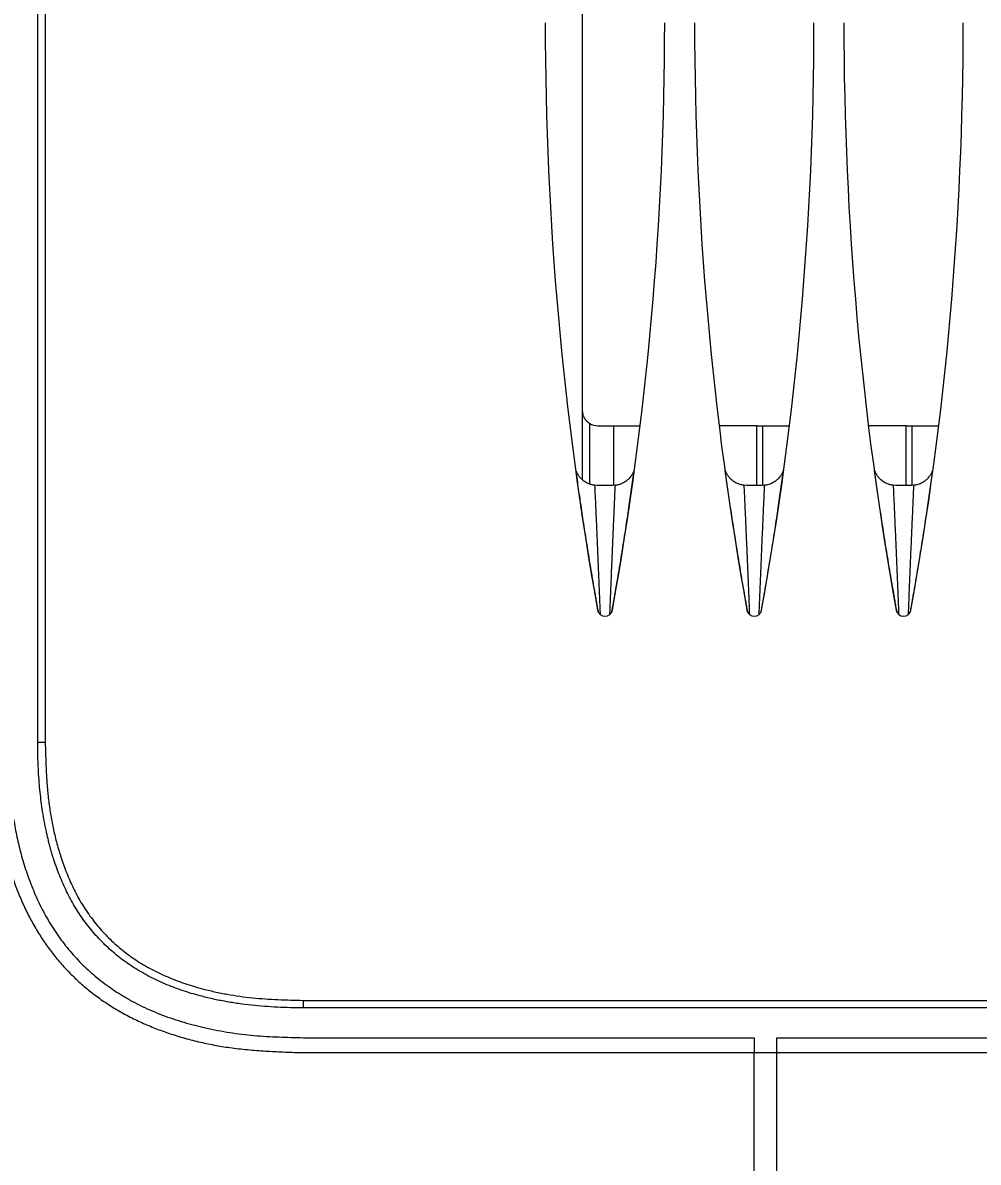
# Model space of a CAD drawing. Header units: metres. Extents: x -101133.8 to -101066.7, y -24899.3 to -24824.7.
# Drawn here: x -101102.5783 to -101102.5143, y -24845.7234 to -24845.647 of the extents above; entities that cross this region are included whole.
import ezdxf

# ---------------------------------------------------------------- set-up
doc = ezdxf.new("R2010")
doc.units = ezdxf.units.M
doc.header["$LTSCALE"] = 0.2
doc.header["$PDSIZE"] = -5
doc.layers.add('CMT-COTATION DIVERS', color=1, linetype='Continuous')
doc.layers.add('CMT-CVC-MATERIEL', color=30, linetype='Continuous')
doc.styles.get("Standard").update_dxf_attribs({"font": 'arial.ttf'})
doc.dimstyles.get("Standard").update_dxf_attribs({"dimtxt": 0.18, "dimasz": 0.18, "dimexe": 0.18, "dimexo": 0.0625, "dimgap": 0.09, "dimtad": 0, "dimtih": 1, "dimtoh": 1, "dimdec": 4, "dimzin": 0, "dimdsep": 46, "dimtxsty": 'Standard', "dimcen": 0.09, "dimadec": 0, "dimazin": 0, "dimtfac": 1, "dimtdec": 4, "dimtofl": 0, "dimtmove": 0, "dimatfit": 3, "dimfxl": 1, "dimtolj": 1, "dimtzin": 0, "dimarcsym": 0})

# ---------------------------------------------------------------- blocks, each defined once
blk = doc.blocks.new('Cassette 600x600')
at = {"linetype": 'Continuous', "lineweight": 13}
for p, q in [((-20465.93, 461.005), (-20465.93, 460.505)), ((-20465.93, 461.005), (-20095.53, 461.005)), ((-20095.53, 460.505), (-20465.93, 460.505)), ((-20486.73, 443.205), (-20486.73, 413.005)), ((-20485.73, 443.205), (-20485.73, 434.004)), ((-20483.73, 443.205), (-20483.23, 443.205)), ((-20483.73, 72.805), (-20483.73, 443.205)), ((-20483.23, 443.205), (-20483.23, 72.805)), ((-20485.73, 434.004), (-20485.73, 413.005)), ((-20448.383, 424.493), (-20448.23, 424.505)), ((-20448.23, 424.505), (-20393.169, 424.505)), ((-20455.73, 423.702), (-20455.73, 423.736)), ((-20448.73, 423.527), (-20448.72, 423.7)), ((-20448.641, 424.019), (-20444.588, 424.019)), ((-20444.73, 423.505), (-20444.73, 422.832)), ((-20455.73, 422.274), (-20455.73, 422.308)), ((-20448.72, 422.31), (-20448.73, 422.483)), ((-20448.726, 422.422), (-20444.73, 422.422)), ((-20444.73, 422.832), (-20444.73, 422.422)), ((-20444.73, 422.422), (-20444.73, 420.649)), ((-20449.23, 421.246), (-20449.23, 421.28)), ((-20444.73, 412.832), (-20444.73, 415.361)), ((-20485.73, 415.005), (-20485.73, 414.217)), ((-20449.23, 414.73), (-20449.23, 414.764)), ((-20455.73, 413.702), (-20455.73, 413.736)), ((-20448.73, 413.527), (-20448.72, 413.7)), ((-20581.563, 413.005), (-20486.73, 413.005)), ((-20485.73, 413.005), (-20486.73, 413.005)), ((-20486.73, 413.005), (-20486.73, 411.505)), ((-20455.73, 412.274), (-20455.73, 412.308)), ((-20448.73, 412.832), (-20444.73, 412.832)), ((-20448.72, 412.31), (-20448.73, 412.483)), ((-20448.726, 412.421), (-20444.73, 412.421)), ((-20444.73, 412.832), (-20444.73, 412.421)), ((-20444.73, 412.421), (-20444.73, 410.649)), ((-20581.563, 411.505), (-20486.73, 411.505)), ((-20486.73, 411.505), (-20486.73, 104.505)), ((-20486.73, 411.505), (-20485.73, 411.505)), ((-20485.73, 411.505), (-20485.73, 104.505)), ((-20449.23, 411.246), (-20449.23, 411.28)), ((-20449.23, 404.73), (-20449.23, 404.764)), ((-20444.73, 402.832), (-20444.73, 405.361)), ((-20455.73, 403.702), (-20455.73, 403.736)), ((-20448.73, 403.527), (-20448.72, 403.7)), ((-20448.73, 402.832), (-20444.73, 402.832)), ((-20448.72, 402.31), (-20448.73, 402.483)), ((-20448.726, 402.421), (-20444.73, 402.421)), ((-20444.73, 402.832), (-20444.73, 402.421)), ((-20444.73, 402.421), (-20444.73, 400.649)), ((-20455.73, 402.274), (-20455.73, 402.308)), ((-20449.23, 401.246), (-20449.23, 401.28))]:
    blk.add_line(p, q, dxfattribs=at)
for centre, radius, start, end in [((-20417.73, 204.505), 222.5, 90, 100.18749), ((-20443.73, 423.505), 1, 149.07343, 180), ((-20456.995, 423.005), 0.5, 100.18749, 259.81251), ((-20417.73, 641.505), 222.5, 259.81251, 270), ((-20417.73, 194.505), 222.5, 90, 100.18749), ((-20456.995, 413.005), 0.5, 100.18749, 259.81251), ((-20417.73, 631.505), 222.5, 259.81251, 270), ((-20417.73, 184.505), 222.5, 90, 100.18749), ((-20456.995, 403.005), 0.5, 100.18749, 259.81251), ((-20417.73, 621.505), 222.5, 259.81251, 270)]:
    blk.add_arc(centre, radius, start, end, dxfattribs=at)
for points, knots in [([(-20465.93, 464.005), (-20466.33, 463.992), (-20466.729, 463.979), (-20467.129, 463.963), (-20467.529, 463.947), (-20467.93, 463.928), (-20468.327, 463.905), (-20468.725, 463.882), (-20469.119, 463.855), (-20469.522, 463.818), (-20469.925, 463.781), (-20470.337, 463.736), (-20470.712, 463.686), (-20471.088, 463.636), (-20471.428, 463.582), (-20471.776, 463.518), (-20472.125, 463.455), (-20472.482, 463.382), (-20472.832, 463.301), (-20473.183, 463.221), (-20473.528, 463.133), (-20473.877, 463.034), (-20474.227, 462.935), (-20474.581, 462.826), (-20474.909, 462.716), (-20475.236, 462.607), (-20475.536, 462.497), (-20475.841, 462.378), (-20476.145, 462.259), (-20476.453, 462.13), (-20476.754, 461.994), (-20477.056, 461.858), (-20477.351, 461.715), (-20477.645, 461.562), (-20477.94, 461.408), (-20478.233, 461.244), (-20478.51, 461.078), (-20478.787, 460.913), (-20479.047, 460.745), (-20479.305, 460.568), (-20479.564, 460.392), (-20479.82, 460.205), (-20480.069, 460.012), (-20480.319, 459.818), (-20480.561, 459.617), (-20480.798, 459.409), (-20481.034, 459.201), (-20481.264, 458.985), (-20481.487, 458.762), (-20481.71, 458.539), (-20481.926, 458.309), (-20482.134, 458.073), (-20482.342, 457.837), (-20482.543, 457.594), (-20482.736, 457.345), (-20482.93, 457.095), (-20483.116, 456.839), (-20483.293, 456.581), (-20483.47, 456.322), (-20483.637, 456.062), (-20483.803, 455.785), (-20483.969, 455.508), (-20484.133, 455.215), (-20484.286, 454.921), (-20484.44, 454.626), (-20484.583, 454.331), (-20484.719, 454.03), (-20484.855, 453.728), (-20484.984, 453.42), (-20485.103, 453.116), (-20485.222, 452.812), (-20485.332, 452.511), (-20485.441, 452.184), (-20485.551, 451.856), (-20485.66, 451.502), (-20485.759, 451.153), (-20485.858, 450.803), (-20485.946, 450.458), (-20486.026, 450.108), (-20486.106, 449.757), (-20486.179, 449.4), (-20486.243, 449.052), (-20486.306, 448.703), (-20486.361, 448.363), (-20486.411, 447.988), (-20486.461, 447.612), (-20486.506, 447.2), (-20486.543, 446.797), (-20486.579, 446.394), (-20486.607, 446), (-20486.63, 445.603), (-20486.653, 445.205), (-20486.672, 444.805), (-20486.687, 444.405), (-20486.703, 444.005), (-20486.717, 443.605), (-20486.73, 443.205)], [0, 0, 0, 0, 1, 1, 1, 2, 2, 2, 3, 3, 3, 4, 4, 4, 5, 5, 5, 6, 6, 6, 7, 7, 7, 8, 8, 8, 9, 9, 9, 10, 10, 10, 11, 11, 11, 12, 12, 12, 13, 13, 13, 14, 14, 14, 15, 15, 15, 16, 16, 16, 17, 17, 17, 18, 18, 18, 19, 19, 19, 20, 20, 20, 21, 21, 21, 22, 22, 22, 23, 23, 23, 24, 24, 24, 25, 25, 25, 26, 26, 26, 27, 27, 27, 28, 28, 28, 29, 29, 29, 30, 30, 30, 31, 31, 31, 32, 32, 32, 32]), ([(-20465.93, 463.005), (-20466.314, 462.992), (-20466.699, 462.98), (-20467.083, 462.965), (-20467.467, 462.95), (-20467.851, 462.932), (-20468.235, 462.91), (-20468.619, 462.888), (-20469.003, 462.861), (-20469.384, 462.827), (-20469.766, 462.793), (-20470.144, 462.753), (-20470.53, 462.702), (-20470.916, 462.65), (-20471.309, 462.588), (-20471.7, 462.516), (-20472.091, 462.443), (-20472.481, 462.359), (-20472.86, 462.268), (-20473.239, 462.177), (-20473.608, 462.078), (-20474.004, 461.957), (-20474.401, 461.835), (-20474.826, 461.69), (-20475.128, 461.58), (-20475.369, 461.493), (-20475.532, 461.428), (-20475.715, 461.353), (-20475.897, 461.278), (-20476.098, 461.193), (-20476.293, 461.106), (-20476.488, 461.019), (-20476.675, 460.931), (-20476.862, 460.839), (-20477.048, 460.747), (-20477.233, 460.651), (-20477.42, 460.55), (-20477.607, 460.448), (-20477.795, 460.341), (-20477.98, 460.23), (-20478.165, 460.12), (-20478.346, 460.006), (-20478.526, 459.888), (-20478.705, 459.77), (-20478.881, 459.648), (-20479.056, 459.522), (-20479.231, 459.396), (-20479.404, 459.265), (-20479.57, 459.133), (-20479.737, 459.001), (-20479.897, 458.868), (-20480.055, 458.73), (-20480.213, 458.593), (-20480.369, 458.452), (-20480.521, 458.307), (-20480.674, 458.162), (-20480.823, 458.014), (-20480.968, 457.863), (-20481.113, 457.713), (-20481.254, 457.56), (-20481.395, 457.4), (-20481.536, 457.239), (-20481.677, 457.071), (-20481.813, 456.901), (-20481.949, 456.731), (-20482.08, 456.56), (-20482.208, 456.384), (-20482.336, 456.208), (-20482.462, 456.027), (-20482.58, 455.85), (-20482.698, 455.672), (-20482.809, 455.498), (-20482.928, 455.299), (-20483.047, 455.101), (-20483.175, 454.879), (-20483.293, 454.66), (-20483.412, 454.441), (-20483.522, 454.225), (-20483.628, 454.005), (-20483.735, 453.785), (-20483.837, 453.56), (-20483.934, 453.336), (-20484.031, 453.111), (-20484.122, 452.886), (-20484.211, 452.654), (-20484.3, 452.421), (-20484.386, 452.181), (-20484.467, 451.942), (-20484.548, 451.702), (-20484.624, 451.463), (-20484.695, 451.22), (-20484.767, 450.978), (-20484.835, 450.732), (-20484.897, 450.491), (-20484.96, 450.249), (-20485.017, 450.011), (-20485.074, 449.755), (-20485.132, 449.498), (-20485.189, 449.223), (-20485.24, 448.952), (-20485.292, 448.681), (-20485.338, 448.414), (-20485.379, 448.145), (-20485.421, 447.876), (-20485.459, 447.604), (-20485.492, 447.333), (-20485.525, 447.063), (-20485.554, 446.793), (-20485.578, 446.519), (-20485.603, 446.246), (-20485.623, 445.969), (-20485.64, 445.692), (-20485.657, 445.416), (-20485.67, 445.14), (-20485.681, 444.864), (-20485.692, 444.588), (-20485.701, 444.311), (-20485.709, 444.035), (-20485.717, 443.758), (-20485.723, 443.482), (-20485.73, 443.205)], [0, 0, 0, 0, 1, 1, 1, 2, 2, 2, 3, 3, 3, 4, 4, 4, 5, 5, 5, 6, 6, 6, 7, 7, 7, 8, 8, 8, 9, 9, 9, 10, 10, 10, 11, 11, 11, 12, 12, 12, 13, 13, 13, 14, 14, 14, 15, 15, 15, 16, 16, 16, 17, 17, 17, 18, 18, 18, 19, 19, 19, 20, 20, 20, 21, 21, 21, 22, 22, 22, 23, 23, 23, 24, 24, 24, 25, 25, 25, 26, 26, 26, 27, 27, 27, 28, 28, 28, 29, 29, 29, 30, 30, 30, 31, 31, 31, 32, 32, 32, 33, 33, 33, 34, 34, 34, 35, 35, 35, 36, 36, 36, 37, 37, 37, 38, 38, 38, 39, 39, 39, 40, 40, 40, 40]), ([(-20483.73, 443.205), (-20483.728, 443.496), (-20483.726, 443.787), (-20483.72, 444.077), (-20483.713, 444.368), (-20483.703, 444.659), (-20483.688, 444.949), (-20483.674, 445.24), (-20483.655, 445.53), (-20483.633, 445.82), (-20483.61, 446.11), (-20483.583, 446.4), (-20483.552, 446.689), (-20483.521, 446.978), (-20483.485, 447.266), (-20483.444, 447.554), (-20483.402, 447.842), (-20483.356, 448.131), (-20483.305, 448.414), (-20483.255, 448.697), (-20483.2, 448.975), (-20483.134, 449.269), (-20483.069, 449.563), (-20482.992, 449.873), (-20482.929, 450.115), (-20482.865, 450.357), (-20482.815, 450.53), (-20482.757, 450.72), (-20482.699, 450.911), (-20482.633, 451.118), (-20482.565, 451.32), (-20482.497, 451.521), (-20482.427, 451.716), (-20482.352, 451.912), (-20482.277, 452.107), (-20482.199, 452.302), (-20482.116, 452.495), (-20482.034, 452.688), (-20481.948, 452.879), (-20481.858, 453.068), (-20481.768, 453.258), (-20481.674, 453.445), (-20481.576, 453.63), (-20481.478, 453.814), (-20481.377, 453.996), (-20481.269, 454.178), (-20481.161, 454.36), (-20481.046, 454.543), (-20480.936, 454.711), (-20480.825, 454.878), (-20480.719, 455.03), (-20480.608, 455.183), (-20480.496, 455.336), (-20480.378, 455.49), (-20480.258, 455.64), (-20480.137, 455.79), (-20480.014, 455.936), (-20479.887, 456.08), (-20479.76, 456.224), (-20479.63, 456.365), (-20479.497, 456.502), (-20479.363, 456.64), (-20479.227, 456.775), (-20479.087, 456.906), (-20478.947, 457.038), (-20478.804, 457.166), (-20478.659, 457.29), (-20478.513, 457.415), (-20478.365, 457.536), (-20478.213, 457.654), (-20478.061, 457.772), (-20477.906, 457.887), (-20477.751, 457.996), (-20477.595, 458.106), (-20477.44, 458.21), (-20477.281, 458.311), (-20477.123, 458.412), (-20476.961, 458.51), (-20476.798, 458.605), (-20476.635, 458.699), (-20476.47, 458.79), (-20476.303, 458.878), (-20476.136, 458.966), (-20475.967, 459.05), (-20475.797, 459.131), (-20475.627, 459.212), (-20475.456, 459.29), (-20475.282, 459.366), (-20475.108, 459.441), (-20474.932, 459.513), (-20474.758, 459.581), (-20474.585, 459.649), (-20474.414, 459.713), (-20474.228, 459.778), (-20474.041, 459.844), (-20473.839, 459.91), (-20473.691, 459.958), (-20473.56, 459.999), (-20473.472, 460.026), (-20473.372, 460.055), (-20473.273, 460.084), (-20473.162, 460.116), (-20473.052, 460.147), (-20472.942, 460.177), (-20472.834, 460.206), (-20472.731, 460.233), (-20472.627, 460.259), (-20472.53, 460.284), (-20472.407, 460.313), (-20472.078, 460.392), (-20471.566, 460.503), (-20471.096, 460.589), (-20470.625, 460.674), (-20470.197, 460.736), (-20469.769, 460.788), (-20469.34, 460.841), (-20468.911, 460.885), (-20468.433, 460.919), (-20467.954, 460.953), (-20467.427, 460.976), (-20467.093, 460.987), (-20466.984, 460.99), (-20466.896, 460.992), (-20466.802, 460.994), (-20466.708, 460.995), (-20466.609, 460.997), (-20466.511, 460.999), (-20466.413, 461), (-20466.317, 461.001), (-20466.22, 461.002), (-20466.124, 461.003), (-20466.027, 461.004), (-20465.93, 461.005)], [0, 0, 0, 0, 1, 1, 1, 2, 2, 2, 3, 3, 3, 4, 4, 4, 5, 5, 5, 6, 6, 6, 7, 7, 7, 8, 8, 8, 9, 9, 9, 10, 10, 10, 11, 11, 11, 12, 12, 12, 13, 13, 13, 14, 14, 14, 15, 15, 15, 16, 16, 16, 17, 17, 17, 18, 18, 18, 19, 19, 19, 20, 20, 20, 21, 21, 21, 22, 22, 22, 23, 23, 23, 24, 24, 24, 25, 25, 25, 26, 26, 26, 27, 27, 27, 28, 28, 28, 29, 29, 29, 30, 30, 30, 31, 31, 31, 32, 32, 32, 33, 33, 33, 34, 34, 34, 35, 35, 35, 36, 36, 36, 37, 37, 37, 38, 38, 38, 39, 39, 39, 40, 40, 40, 41, 41, 41, 42, 42, 42, 43, 43, 43, 44, 44, 44, 44]), ([(-20465.93, 460.505), (-20466.251, 460.496), (-20466.573, 460.487), (-20466.894, 460.476), (-20467.216, 460.465), (-20467.537, 460.452), (-20467.858, 460.436), (-20468.179, 460.42), (-20468.5, 460.4), (-20468.82, 460.375), (-20469.141, 460.35), (-20469.461, 460.319), (-20469.78, 460.282), (-20470.098, 460.245), (-20470.415, 460.201), (-20470.733, 460.148), (-20471.05, 460.096), (-20471.369, 460.037), (-20471.679, 459.971), (-20471.989, 459.906), (-20472.291, 459.836), (-20472.616, 459.749), (-20472.941, 459.663), (-20473.289, 459.559), (-20473.54, 459.481), (-20473.754, 459.414), (-20473.898, 459.364), (-20474.059, 459.307), (-20474.22, 459.249), (-20474.399, 459.183), (-20474.572, 459.116), (-20474.744, 459.049), (-20474.911, 458.981), (-20475.078, 458.909), (-20475.244, 458.837), (-20475.411, 458.761), (-20475.576, 458.683), (-20475.74, 458.605), (-20475.903, 458.523), (-20476.064, 458.439), (-20476.225, 458.354), (-20476.385, 458.266), (-20476.543, 458.175), (-20476.701, 458.084), (-20476.856, 457.989), (-20477.01, 457.891), (-20477.163, 457.794), (-20477.314, 457.693), (-20477.463, 457.587), (-20477.613, 457.482), (-20477.761, 457.372), (-20477.907, 457.259), (-20478.052, 457.146), (-20478.195, 457.03), (-20478.334, 456.91), (-20478.474, 456.791), (-20478.611, 456.668), (-20478.745, 456.542), (-20478.879, 456.416), (-20479.01, 456.286), (-20479.138, 456.154), (-20479.266, 456.022), (-20479.391, 455.887), (-20479.513, 455.749), (-20479.634, 455.611), (-20479.752, 455.471), (-20479.868, 455.327), (-20479.983, 455.183), (-20480.096, 455.035), (-20480.203, 454.889), (-20480.31, 454.742), (-20480.412, 454.597), (-20480.518, 454.436), (-20480.624, 454.274), (-20480.736, 454.097), (-20480.84, 453.92), (-20480.945, 453.744), (-20481.043, 453.568), (-20481.138, 453.39), (-20481.232, 453.211), (-20481.324, 453.029), (-20481.411, 452.846), (-20481.498, 452.663), (-20481.581, 452.478), (-20481.66, 452.291), (-20481.739, 452.104), (-20481.815, 451.915), (-20481.887, 451.726), (-20481.959, 451.537), (-20482.027, 451.348), (-20482.093, 451.153), (-20482.159, 450.958), (-20482.223, 450.757), (-20482.279, 450.573), (-20482.335, 450.389), (-20482.383, 450.223), (-20482.445, 449.987), (-20482.508, 449.751), (-20482.584, 449.445), (-20482.649, 449.156), (-20482.714, 448.867), (-20482.768, 448.596), (-20482.818, 448.318), (-20482.868, 448.04), (-20482.914, 447.756), (-20482.954, 447.473), (-20482.993, 447.19), (-20483.027, 446.908), (-20483.056, 446.625), (-20483.085, 446.341), (-20483.108, 446.056), (-20483.128, 445.772), (-20483.147, 445.487), (-20483.163, 445.202), (-20483.175, 444.917), (-20483.188, 444.632), (-20483.198, 444.347), (-20483.207, 444.061), (-20483.215, 443.776), (-20483.223, 443.491), (-20483.23, 443.205)], [0, 0, 0, 0, 1, 1, 1, 2, 2, 2, 3, 3, 3, 4, 4, 4, 5, 5, 5, 6, 6, 6, 7, 7, 7, 8, 8, 8, 9, 9, 9, 10, 10, 10, 11, 11, 11, 12, 12, 12, 13, 13, 13, 14, 14, 14, 15, 15, 15, 16, 16, 16, 17, 17, 17, 18, 18, 18, 19, 19, 19, 20, 20, 20, 21, 21, 21, 22, 22, 22, 23, 23, 23, 24, 24, 24, 25, 25, 25, 26, 26, 26, 27, 27, 27, 28, 28, 28, 29, 29, 29, 30, 30, 30, 31, 31, 31, 32, 32, 32, 33, 33, 33, 34, 34, 34, 35, 35, 35, 36, 36, 36, 37, 37, 37, 38, 38, 38, 39, 39, 39, 40, 40, 40, 40]), ([(-20457.255, 423.432), (-20457.136, 423.453), (-20457.018, 423.475), (-20456.9, 423.496), (-20456.782, 423.517), (-20456.664, 423.538), (-20456.544, 423.559), (-20456.424, 423.581), (-20456.3, 423.602), (-20456.188, 423.622), (-20456.077, 423.642), (-20455.977, 423.66), (-20455.833, 423.685), (-20455.644, 423.718), (-20455.378, 423.764), (-20455.133, 423.806), (-20454.889, 423.848), (-20454.664, 423.886), (-20454.434, 423.924), (-20454.204, 423.963), (-20453.968, 424.002), (-20453.734, 424.04), (-20453.5, 424.079), (-20453.267, 424.117), (-20453.034, 424.154), (-20452.8, 424.192), (-20452.567, 424.229), (-20452.333, 424.266), (-20452.099, 424.303), (-20451.865, 424.34), (-20451.632, 424.376), (-20451.399, 424.412), (-20451.168, 424.447), (-20450.931, 424.483), (-20450.694, 424.519), (-20450.451, 424.555), (-20450.229, 424.588), (-20450.008, 424.621), (-20449.808, 424.65), (-20449.602, 424.679), (-20449.396, 424.709), (-20449.185, 424.739), (-20448.975, 424.769), (-20448.764, 424.799), (-20448.556, 424.828), (-20448.347, 424.857), (-20448.138, 424.887), (-20447.929, 424.916), (-20447.719, 424.945)], [0, 0, 0, 0, 1, 1, 1, 2, 2, 2, 3, 3, 3, 4, 4, 4, 5, 5, 5, 6, 6, 6, 7, 7, 7, 8, 8, 8, 9, 9, 9, 10, 10, 10, 11, 11, 11, 12, 12, 12, 13, 13, 13, 14, 14, 14, 15, 15, 15, 16, 16, 16, 16]), ([(-20448.72, 423.7), (-20448.714, 423.731), (-20448.708, 423.762), (-20448.702, 423.793), (-20448.696, 423.824), (-20448.689, 423.855), (-20448.682, 423.886), (-20448.675, 423.918), (-20448.666, 423.949), (-20448.658, 423.979), (-20448.649, 424.009), (-20448.641, 424.037), (-20448.628, 424.071), (-20448.615, 424.106), (-20448.597, 424.148), (-20448.578, 424.187), (-20448.559, 424.227), (-20448.538, 424.265), (-20448.516, 424.301), (-20448.493, 424.338), (-20448.469, 424.375), (-20448.441, 424.413), (-20448.413, 424.45), (-20448.381, 424.49), (-20448.354, 424.52), (-20448.327, 424.551), (-20448.306, 424.574), (-20448.282, 424.598), (-20448.257, 424.622), (-20448.23, 424.648), (-20448.202, 424.671), (-20448.175, 424.695), (-20448.147, 424.717), (-20448.116, 424.74), (-20448.084, 424.762), (-20448.049, 424.785), (-20448.021, 424.802), (-20447.993, 424.819), (-20447.972, 424.829), (-20447.949, 424.841), (-20447.926, 424.853), (-20447.9, 424.866), (-20447.874, 424.878), (-20447.849, 424.889), (-20447.823, 424.901), (-20447.797, 424.912), (-20447.772, 424.923), (-20447.745, 424.934), (-20447.719, 424.945)], [0, 0, 0, 0, 1, 1, 1, 2, 2, 2, 3, 3, 3, 4, 4, 4, 5, 5, 5, 6, 6, 6, 7, 7, 7, 8, 8, 8, 9, 9, 9, 10, 10, 10, 11, 11, 11, 12, 12, 12, 13, 13, 13, 14, 14, 14, 15, 15, 15, 16, 16, 16, 16]), ([(-20444.588, 424.019), (-20444.585, 424.023), (-20444.583, 424.027), (-20444.58, 424.031), (-20444.578, 424.035), (-20444.575, 424.039), (-20444.573, 424.044), (-20444.57, 424.048), (-20444.567, 424.053), (-20444.564, 424.057), (-20444.56, 424.062), (-20444.557, 424.068), (-20444.553, 424.073), (-20444.549, 424.079), (-20444.544, 424.085), (-20444.54, 424.092), (-20444.535, 424.098), (-20444.53, 424.105), (-20444.525, 424.112), (-20444.519, 424.119), (-20444.514, 424.126), (-20444.508, 424.134), (-20444.502, 424.141), (-20444.495, 424.149), (-20444.489, 424.156), (-20444.482, 424.164), (-20444.475, 424.172), (-20444.467, 424.18), (-20444.46, 424.188), (-20444.453, 424.196), (-20444.444, 424.205), (-20444.436, 424.213), (-20444.428, 424.221), (-20444.42, 424.229), (-20444.412, 424.236), (-20444.405, 424.243), (-20444.394, 424.253), (-20444.383, 424.263), (-20444.368, 424.275), (-20444.353, 424.287), (-20444.338, 424.299), (-20444.324, 424.309), (-20444.309, 424.32), (-20444.294, 424.331), (-20444.278, 424.341), (-20444.263, 424.351), (-20444.248, 424.36), (-20444.234, 424.369), (-20444.215, 424.38), (-20444.195, 424.39), (-20444.171, 424.403), (-20444.146, 424.415), (-20444.122, 424.426), (-20444.099, 424.436), (-20444.075, 424.444), (-20444.052, 424.453), (-20444.028, 424.461), (-20444.002, 424.468), (-20443.976, 424.475), (-20443.948, 424.481), (-20443.927, 424.485), (-20443.907, 424.489), (-20443.894, 424.491), (-20443.878, 424.493), (-20443.863, 424.495), (-20443.846, 424.497), (-20443.829, 424.498), (-20443.812, 424.5), (-20443.796, 424.501), (-20443.78, 424.502), (-20443.763, 424.503), (-20443.746, 424.504), (-20443.73, 424.505)], [0, 0, 0, 0, 1, 1, 1, 2, 2, 2, 3, 3, 3, 4, 4, 4, 5, 5, 5, 6, 6, 6, 7, 7, 7, 8, 8, 8, 9, 9, 9, 10, 10, 10, 11, 11, 11, 12, 12, 12, 13, 13, 13, 14, 14, 14, 15, 15, 15, 16, 16, 16, 17, 17, 17, 18, 18, 18, 19, 19, 19, 20, 20, 20, 21, 21, 21, 22, 22, 22, 23, 23, 23, 24, 24, 24, 24]), ([(-20448.72, 423.7), (-20449.081, 423.684), (-20449.442, 423.668), (-20449.803, 423.651), (-20450.164, 423.635), (-20450.525, 423.619), (-20450.885, 423.603), (-20451.246, 423.587), (-20451.607, 423.571), (-20451.968, 423.556), (-20452.329, 423.54), (-20452.69, 423.524), (-20453.05, 423.509), (-20453.411, 423.494), (-20453.771, 423.479), (-20454.132, 423.464), (-20454.492, 423.449), (-20454.852, 423.434), (-20455.212, 423.419), (-20455.573, 423.404), (-20455.933, 423.39), (-20456.293, 423.375), (-20456.653, 423.36), (-20457.014, 423.346), (-20457.374, 423.331)], [0, 0, 0, 0, 1, 1, 1, 2, 2, 2, 3, 3, 3, 4, 4, 4, 5, 5, 5, 6, 6, 6, 7, 7, 7, 8, 8, 8, 8]), ([(-20448.73, 422.483), (-20448.73, 422.503), (-20448.73, 422.524), (-20448.73, 422.544), (-20448.73, 422.565), (-20448.73, 422.585), (-20448.73, 422.606), (-20448.73, 422.627), (-20448.73, 422.648), (-20448.73, 422.669), (-20448.73, 422.69), (-20448.73, 422.711), (-20448.73, 422.733), (-20448.73, 422.755), (-20448.73, 422.777), (-20448.73, 422.799), (-20448.73, 422.822), (-20448.73, 422.844), (-20448.73, 422.867), (-20448.73, 422.89), (-20448.73, 422.912), (-20448.73, 422.935), (-20448.73, 422.958), (-20448.73, 422.981), (-20448.73, 423.004), (-20448.73, 423.028), (-20448.73, 423.051), (-20448.73, 423.074), (-20448.73, 423.097), (-20448.73, 423.12), (-20448.73, 423.142), (-20448.73, 423.165), (-20448.73, 423.188), (-20448.73, 423.21), (-20448.73, 423.232), (-20448.73, 423.254), (-20448.73, 423.276), (-20448.73, 423.298), (-20448.73, 423.319), (-20448.73, 423.341), (-20448.73, 423.362), (-20448.73, 423.383), (-20448.73, 423.404), (-20448.73, 423.425), (-20448.73, 423.445), (-20448.73, 423.466), (-20448.73, 423.486), (-20448.73, 423.507), (-20448.73, 423.527)], [0, 0, 0, 0, 1, 1, 1, 2, 2, 2, 3, 3, 3, 4, 4, 4, 5, 5, 5, 6, 6, 6, 7, 7, 7, 8, 8, 8, 9, 9, 9, 10, 10, 10, 11, 11, 11, 12, 12, 12, 13, 13, 13, 14, 14, 14, 15, 15, 15, 16, 16, 16, 16]), ([(-20457.374, 422.679), (-20457.014, 422.664), (-20456.653, 422.65), (-20456.293, 422.635), (-20455.933, 422.621), (-20455.573, 422.606), (-20455.212, 422.591), (-20454.852, 422.576), (-20454.492, 422.562), (-20454.132, 422.547), (-20453.771, 422.532), (-20453.411, 422.516), (-20453.05, 422.501), (-20452.69, 422.486), (-20452.329, 422.47), (-20451.968, 422.454), (-20451.607, 422.439), (-20451.246, 422.423), (-20450.885, 422.407), (-20450.525, 422.391), (-20450.164, 422.375), (-20449.803, 422.359), (-20449.442, 422.343), (-20449.081, 422.327), (-20448.72, 422.31)], [0, 0, 0, 0, 1, 1, 1, 2, 2, 2, 3, 3, 3, 4, 4, 4, 5, 5, 5, 6, 6, 6, 7, 7, 7, 8, 8, 8, 8]), ([(-20447.719, 421.065), (-20447.929, 421.094), (-20448.138, 421.124), (-20448.347, 421.153), (-20448.556, 421.182), (-20448.764, 421.212), (-20448.975, 421.241), (-20449.185, 421.271), (-20449.396, 421.301), (-20449.602, 421.331), (-20449.808, 421.361), (-20450.008, 421.39), (-20450.229, 421.422), (-20450.451, 421.455), (-20450.694, 421.491), (-20450.931, 421.527), (-20451.168, 421.563), (-20451.399, 421.598), (-20451.632, 421.634), (-20451.865, 421.67), (-20452.099, 421.707), (-20452.333, 421.744), (-20452.567, 421.781), (-20452.8, 421.818), (-20453.034, 421.856), (-20453.267, 421.894), (-20453.5, 421.931), (-20453.734, 421.97), (-20453.968, 422.008), (-20454.204, 422.048), (-20454.434, 422.086), (-20454.664, 422.125), (-20454.888, 422.163), (-20455.133, 422.204), (-20455.378, 422.246), (-20455.644, 422.292), (-20455.833, 422.325), (-20455.977, 422.351), (-20456.077, 422.368), (-20456.188, 422.388), (-20456.3, 422.408), (-20456.424, 422.43), (-20456.544, 422.451), (-20456.664, 422.473), (-20456.782, 422.493), (-20456.9, 422.515), (-20457.018, 422.536), (-20457.136, 422.557), (-20457.255, 422.578)], [0, 0, 0, 0, 1, 1, 1, 2, 2, 2, 3, 3, 3, 4, 4, 4, 5, 5, 5, 6, 6, 6, 7, 7, 7, 8, 8, 8, 9, 9, 9, 10, 10, 10, 11, 11, 11, 12, 12, 12, 13, 13, 13, 14, 14, 14, 15, 15, 15, 16, 16, 16, 16]), ([(-20447.719, 421.065), (-20447.727, 421.068), (-20447.735, 421.071), (-20447.743, 421.074), (-20447.751, 421.077), (-20447.759, 421.08), (-20447.767, 421.083), (-20447.775, 421.086), (-20447.783, 421.089), (-20447.79, 421.092), (-20447.798, 421.095), (-20447.805, 421.098), (-20447.814, 421.101), (-20447.836, 421.111), (-20447.871, 421.126), (-20447.901, 421.141), (-20447.932, 421.156), (-20447.958, 421.17), (-20447.984, 421.186), (-20448.011, 421.202), (-20448.039, 421.219), (-20448.063, 421.235), (-20448.088, 421.251), (-20448.109, 421.266), (-20448.137, 421.288), (-20448.166, 421.311), (-20448.202, 421.34), (-20448.233, 421.368), (-20448.265, 421.397), (-20448.293, 421.424), (-20448.32, 421.453), (-20448.348, 421.483), (-20448.375, 421.514), (-20448.398, 421.543), (-20448.422, 421.571), (-20448.442, 421.598), (-20448.467, 421.635), (-20448.493, 421.672), (-20448.523, 421.72), (-20448.548, 421.767), (-20448.574, 421.813), (-20448.595, 421.857), (-20448.614, 421.902), (-20448.633, 421.946), (-20448.649, 421.99), (-20448.664, 422.039), (-20448.678, 422.088), (-20448.691, 422.142), (-20448.698, 422.178), (-20448.701, 422.19), (-20448.703, 422.2), (-20448.705, 422.211), (-20448.706, 422.221), (-20448.708, 422.233), (-20448.71, 422.244), (-20448.712, 422.255), (-20448.713, 422.266), (-20448.715, 422.277), (-20448.717, 422.288), (-20448.718, 422.299), (-20448.72, 422.31)], [0, 0, 0, 0, 1, 1, 1, 2, 2, 2, 3, 3, 3, 4, 4, 4, 5, 5, 5, 6, 6, 6, 7, 7, 7, 8, 8, 8, 9, 9, 9, 10, 10, 10, 11, 11, 11, 12, 12, 12, 13, 13, 13, 14, 14, 14, 15, 15, 15, 16, 16, 16, 17, 17, 17, 18, 18, 18, 19, 19, 19, 20, 20, 20, 20]), ([(-20457.255, 413.432), (-20457.136, 413.453), (-20457.018, 413.475), (-20456.9, 413.496), (-20456.782, 413.517), (-20456.664, 413.538), (-20456.544, 413.559), (-20456.424, 413.581), (-20456.3, 413.602), (-20456.188, 413.622), (-20456.077, 413.642), (-20455.977, 413.66), (-20455.833, 413.685), (-20455.644, 413.718), (-20455.378, 413.764), (-20455.133, 413.806), (-20454.889, 413.848), (-20454.664, 413.886), (-20454.434, 413.924), (-20454.204, 413.963), (-20453.968, 414.002), (-20453.734, 414.04), (-20453.5, 414.079), (-20453.267, 414.117), (-20453.034, 414.154), (-20452.8, 414.192), (-20452.567, 414.229), (-20452.333, 414.266), (-20452.099, 414.303), (-20451.865, 414.34), (-20451.632, 414.376), (-20451.399, 414.412), (-20451.168, 414.447), (-20450.931, 414.483), (-20450.694, 414.519), (-20450.451, 414.555), (-20450.229, 414.588), (-20450.008, 414.621), (-20449.808, 414.65), (-20449.602, 414.679), (-20449.396, 414.709), (-20449.185, 414.739), (-20448.975, 414.769), (-20448.764, 414.799), (-20448.556, 414.828), (-20448.347, 414.857), (-20448.138, 414.887), (-20447.929, 414.916), (-20447.719, 414.945)], [0, 0, 0, 0, 1, 1, 1, 2, 2, 2, 3, 3, 3, 4, 4, 4, 5, 5, 5, 6, 6, 6, 7, 7, 7, 8, 8, 8, 9, 9, 9, 10, 10, 10, 11, 11, 11, 12, 12, 12, 13, 13, 13, 14, 14, 14, 15, 15, 15, 16, 16, 16, 16]), ([(-20448.72, 413.7), (-20448.714, 413.731), (-20448.708, 413.762), (-20448.702, 413.793), (-20448.696, 413.824), (-20448.689, 413.855), (-20448.682, 413.886), (-20448.675, 413.918), (-20448.666, 413.949), (-20448.658, 413.979), (-20448.649, 414.009), (-20448.641, 414.037), (-20448.628, 414.071), (-20448.615, 414.106), (-20448.597, 414.148), (-20448.578, 414.187), (-20448.559, 414.227), (-20448.538, 414.265), (-20448.516, 414.302), (-20448.493, 414.338), (-20448.469, 414.375), (-20448.441, 414.413), (-20448.413, 414.45), (-20448.381, 414.49), (-20448.354, 414.52), (-20448.327, 414.551), (-20448.306, 414.574), (-20448.282, 414.598), (-20448.257, 414.622), (-20448.23, 414.648), (-20448.202, 414.671), (-20448.175, 414.695), (-20448.147, 414.717), (-20448.116, 414.74), (-20448.084, 414.762), (-20448.049, 414.785), (-20448.021, 414.802), (-20447.993, 414.819), (-20447.972, 414.829), (-20447.949, 414.841), (-20447.926, 414.853), (-20447.9, 414.866), (-20447.874, 414.878), (-20447.849, 414.889), (-20447.823, 414.901), (-20447.797, 414.912), (-20447.772, 414.923), (-20447.745, 414.934), (-20447.719, 414.945)], [0, 0, 0, 0, 1, 1, 1, 2, 2, 2, 3, 3, 3, 4, 4, 4, 5, 5, 5, 6, 6, 6, 7, 7, 7, 8, 8, 8, 9, 9, 9, 10, 10, 10, 11, 11, 11, 12, 12, 12, 13, 13, 13, 14, 14, 14, 15, 15, 15, 16, 16, 16, 16]), ([(-20448.72, 413.7), (-20449.081, 413.684), (-20449.442, 413.668), (-20449.803, 413.651), (-20450.164, 413.635), (-20450.525, 413.619), (-20450.885, 413.603), (-20451.246, 413.587), (-20451.607, 413.571), (-20451.968, 413.556), (-20452.329, 413.54), (-20452.69, 413.524), (-20453.05, 413.509), (-20453.411, 413.494), (-20453.771, 413.479), (-20454.132, 413.464), (-20454.492, 413.449), (-20454.852, 413.434), (-20455.212, 413.419), (-20455.573, 413.404), (-20455.933, 413.39), (-20456.293, 413.375), (-20456.653, 413.36), (-20457.014, 413.346), (-20457.374, 413.331)], [0, 0, 0, 0, 1, 1, 1, 2, 2, 2, 3, 3, 3, 4, 4, 4, 5, 5, 5, 6, 6, 6, 7, 7, 7, 8, 8, 8, 8]), ([(-20448.73, 412.483), (-20448.73, 412.503), (-20448.73, 412.524), (-20448.73, 412.544), (-20448.73, 412.565), (-20448.73, 412.585), (-20448.73, 412.606), (-20448.73, 412.627), (-20448.73, 412.648), (-20448.73, 412.669), (-20448.73, 412.69), (-20448.73, 412.711), (-20448.73, 412.733), (-20448.73, 412.755), (-20448.73, 412.777), (-20448.73, 412.799), (-20448.73, 412.822), (-20448.73, 412.844), (-20448.73, 412.867), (-20448.73, 412.89), (-20448.73, 412.912), (-20448.73, 412.935), (-20448.73, 412.958), (-20448.73, 412.981), (-20448.73, 413.004), (-20448.73, 413.028), (-20448.73, 413.051), (-20448.73, 413.074), (-20448.73, 413.097), (-20448.73, 413.119), (-20448.73, 413.142), (-20448.73, 413.165), (-20448.73, 413.188), (-20448.73, 413.21), (-20448.73, 413.232), (-20448.73, 413.254), (-20448.73, 413.276), (-20448.73, 413.298), (-20448.73, 413.319), (-20448.73, 413.341), (-20448.73, 413.362), (-20448.73, 413.383), (-20448.73, 413.404), (-20448.73, 413.425), (-20448.73, 413.445), (-20448.73, 413.466), (-20448.73, 413.486), (-20448.73, 413.507), (-20448.73, 413.527)], [0, 0, 0, 0, 1, 1, 1, 2, 2, 2, 3, 3, 3, 4, 4, 4, 5, 5, 5, 6, 6, 6, 7, 7, 7, 8, 8, 8, 9, 9, 9, 10, 10, 10, 11, 11, 11, 12, 12, 12, 13, 13, 13, 14, 14, 14, 15, 15, 15, 16, 16, 16, 16]), ([(-20457.374, 412.679), (-20457.014, 412.664), (-20456.653, 412.65), (-20456.293, 412.635), (-20455.933, 412.621), (-20455.573, 412.606), (-20455.212, 412.591), (-20454.852, 412.576), (-20454.492, 412.562), (-20454.132, 412.547), (-20453.771, 412.532), (-20453.411, 412.517), (-20453.05, 412.501), (-20452.69, 412.486), (-20452.329, 412.47), (-20451.968, 412.455), (-20451.607, 412.439), (-20451.246, 412.423), (-20450.885, 412.407), (-20450.525, 412.391), (-20450.164, 412.375), (-20449.803, 412.359), (-20449.442, 412.343), (-20449.081, 412.327), (-20448.72, 412.31)], [0, 0, 0, 0, 1, 1, 1, 2, 2, 2, 3, 3, 3, 4, 4, 4, 5, 5, 5, 6, 6, 6, 7, 7, 7, 8, 8, 8, 8]), ([(-20447.719, 411.065), (-20447.929, 411.094), (-20448.138, 411.124), (-20448.347, 411.153), (-20448.556, 411.182), (-20448.764, 411.212), (-20448.975, 411.241), (-20449.185, 411.271), (-20449.396, 411.301), (-20449.602, 411.331), (-20449.808, 411.361), (-20450.008, 411.39), (-20450.229, 411.422), (-20450.451, 411.455), (-20450.694, 411.491), (-20450.931, 411.527), (-20451.168, 411.563), (-20451.399, 411.598), (-20451.632, 411.634), (-20451.865, 411.67), (-20452.099, 411.707), (-20452.333, 411.744), (-20452.567, 411.781), (-20452.8, 411.818), (-20453.034, 411.856), (-20453.267, 411.894), (-20453.5, 411.931), (-20453.734, 411.97), (-20453.968, 412.008), (-20454.204, 412.048), (-20454.434, 412.086), (-20454.664, 412.125), (-20454.888, 412.163), (-20455.133, 412.204), (-20455.378, 412.246), (-20455.644, 412.292), (-20455.833, 412.325), (-20455.977, 412.351), (-20456.077, 412.368), (-20456.188, 412.388), (-20456.3, 412.408), (-20456.424, 412.43), (-20456.544, 412.451), (-20456.664, 412.473), (-20456.782, 412.493), (-20456.9, 412.515), (-20457.018, 412.536), (-20457.136, 412.557), (-20457.255, 412.578)], [0, 0, 0, 0, 1, 1, 1, 2, 2, 2, 3, 3, 3, 4, 4, 4, 5, 5, 5, 6, 6, 6, 7, 7, 7, 8, 8, 8, 9, 9, 9, 10, 10, 10, 11, 11, 11, 12, 12, 12, 13, 13, 13, 14, 14, 14, 15, 15, 15, 16, 16, 16, 16]), ([(-20447.719, 411.065), (-20447.727, 411.068), (-20447.735, 411.071), (-20447.743, 411.074), (-20447.751, 411.077), (-20447.759, 411.08), (-20447.767, 411.083), (-20447.775, 411.086), (-20447.783, 411.089), (-20447.79, 411.092), (-20447.798, 411.095), (-20447.805, 411.098), (-20447.814, 411.101), (-20447.836, 411.111), (-20447.871, 411.126), (-20447.901, 411.141), (-20447.932, 411.156), (-20447.958, 411.17), (-20447.984, 411.186), (-20448.011, 411.202), (-20448.039, 411.219), (-20448.063, 411.235), (-20448.088, 411.251), (-20448.109, 411.266), (-20448.137, 411.288), (-20448.166, 411.311), (-20448.202, 411.34), (-20448.233, 411.368), (-20448.265, 411.397), (-20448.293, 411.424), (-20448.32, 411.453), (-20448.348, 411.483), (-20448.375, 411.514), (-20448.398, 411.543), (-20448.422, 411.571), (-20448.442, 411.598), (-20448.467, 411.635), (-20448.493, 411.672), (-20448.523, 411.72), (-20448.548, 411.767), (-20448.574, 411.813), (-20448.595, 411.857), (-20448.614, 411.902), (-20448.633, 411.946), (-20448.649, 411.99), (-20448.664, 412.039), (-20448.678, 412.088), (-20448.691, 412.142), (-20448.698, 412.178), (-20448.701, 412.19), (-20448.703, 412.2), (-20448.705, 412.211), (-20448.706, 412.221), (-20448.708, 412.233), (-20448.71, 412.244), (-20448.712, 412.255), (-20448.713, 412.266), (-20448.715, 412.277), (-20448.717, 412.288), (-20448.718, 412.299), (-20448.72, 412.31)], [0, 0, 0, 0, 1, 1, 1, 2, 2, 2, 3, 3, 3, 4, 4, 4, 5, 5, 5, 6, 6, 6, 7, 7, 7, 8, 8, 8, 9, 9, 9, 10, 10, 10, 11, 11, 11, 12, 12, 12, 13, 13, 13, 14, 14, 14, 15, 15, 15, 16, 16, 16, 17, 17, 17, 18, 18, 18, 19, 19, 19, 20, 20, 20, 20]), ([(-20457.255, 403.432), (-20457.136, 403.453), (-20457.018, 403.475), (-20456.9, 403.496), (-20456.782, 403.517), (-20456.664, 403.538), (-20456.544, 403.559), (-20456.424, 403.581), (-20456.3, 403.602), (-20456.188, 403.622), (-20456.077, 403.642), (-20455.977, 403.66), (-20455.833, 403.685), (-20455.644, 403.718), (-20455.378, 403.764), (-20455.133, 403.806), (-20454.889, 403.848), (-20454.664, 403.886), (-20454.434, 403.924), (-20454.204, 403.963), (-20453.968, 404.002), (-20453.734, 404.04), (-20453.5, 404.079), (-20453.267, 404.117), (-20453.034, 404.154), (-20452.8, 404.192), (-20452.567, 404.229), (-20452.333, 404.266), (-20452.099, 404.303), (-20451.865, 404.34), (-20451.632, 404.376), (-20451.399, 404.412), (-20451.168, 404.447), (-20450.931, 404.483), (-20450.694, 404.519), (-20450.451, 404.555), (-20450.229, 404.588), (-20450.008, 404.621), (-20449.808, 404.65), (-20449.602, 404.679), (-20449.396, 404.709), (-20449.185, 404.739), (-20448.975, 404.769), (-20448.764, 404.799), (-20448.556, 404.828), (-20448.347, 404.857), (-20448.138, 404.887), (-20447.929, 404.916), (-20447.719, 404.945)], [0, 0, 0, 0, 1, 1, 1, 2, 2, 2, 3, 3, 3, 4, 4, 4, 5, 5, 5, 6, 6, 6, 7, 7, 7, 8, 8, 8, 9, 9, 9, 10, 10, 10, 11, 11, 11, 12, 12, 12, 13, 13, 13, 14, 14, 14, 15, 15, 15, 16, 16, 16, 16]), ([(-20448.72, 403.7), (-20448.714, 403.731), (-20448.708, 403.762), (-20448.702, 403.793), (-20448.696, 403.824), (-20448.689, 403.855), (-20448.682, 403.886), (-20448.675, 403.918), (-20448.666, 403.949), (-20448.658, 403.979), (-20448.649, 404.009), (-20448.641, 404.037), (-20448.628, 404.071), (-20448.615, 404.106), (-20448.597, 404.148), (-20448.578, 404.187), (-20448.559, 404.227), (-20448.538, 404.265), (-20448.516, 404.302), (-20448.493, 404.338), (-20448.469, 404.375), (-20448.441, 404.413), (-20448.413, 404.45), (-20448.381, 404.49), (-20448.354, 404.52), (-20448.327, 404.551), (-20448.306, 404.574), (-20448.282, 404.598), (-20448.257, 404.622), (-20448.23, 404.648), (-20448.202, 404.671), (-20448.175, 404.695), (-20448.147, 404.717), (-20448.116, 404.74), (-20448.084, 404.762), (-20448.049, 404.785), (-20448.021, 404.802), (-20447.993, 404.819), (-20447.972, 404.829), (-20447.949, 404.841), (-20447.926, 404.853), (-20447.9, 404.866), (-20447.874, 404.878), (-20447.849, 404.889), (-20447.823, 404.901), (-20447.797, 404.912), (-20447.772, 404.923), (-20447.745, 404.934), (-20447.719, 404.945)], [0, 0, 0, 0, 1, 1, 1, 2, 2, 2, 3, 3, 3, 4, 4, 4, 5, 5, 5, 6, 6, 6, 7, 7, 7, 8, 8, 8, 9, 9, 9, 10, 10, 10, 11, 11, 11, 12, 12, 12, 13, 13, 13, 14, 14, 14, 15, 15, 15, 16, 16, 16, 16]), ([(-20448.72, 403.7), (-20449.081, 403.684), (-20449.442, 403.668), (-20449.803, 403.651), (-20450.164, 403.635), (-20450.525, 403.619), (-20450.885, 403.603), (-20451.246, 403.587), (-20451.607, 403.571), (-20451.968, 403.556), (-20452.329, 403.54), (-20452.69, 403.524), (-20453.05, 403.509), (-20453.411, 403.494), (-20453.771, 403.479), (-20454.132, 403.464), (-20454.492, 403.449), (-20454.852, 403.434), (-20455.212, 403.419), (-20455.573, 403.404), (-20455.933, 403.39), (-20456.293, 403.375), (-20456.653, 403.36), (-20457.014, 403.346), (-20457.374, 403.331)], [0, 0, 0, 0, 1, 1, 1, 2, 2, 2, 3, 3, 3, 4, 4, 4, 5, 5, 5, 6, 6, 6, 7, 7, 7, 8, 8, 8, 8]), ([(-20448.73, 402.483), (-20448.73, 402.503), (-20448.73, 402.524), (-20448.73, 402.544), (-20448.73, 402.565), (-20448.73, 402.585), (-20448.73, 402.606), (-20448.73, 402.627), (-20448.73, 402.648), (-20448.73, 402.669), (-20448.73, 402.69), (-20448.73, 402.711), (-20448.73, 402.733), (-20448.73, 402.755), (-20448.73, 402.777), (-20448.73, 402.799), (-20448.73, 402.822), (-20448.73, 402.844), (-20448.73, 402.867), (-20448.73, 402.89), (-20448.73, 402.912), (-20448.73, 402.935), (-20448.73, 402.958), (-20448.73, 402.981), (-20448.73, 403.004), (-20448.73, 403.028), (-20448.73, 403.051), (-20448.73, 403.074), (-20448.73, 403.097), (-20448.73, 403.119), (-20448.73, 403.142), (-20448.73, 403.165), (-20448.73, 403.188), (-20448.73, 403.21), (-20448.73, 403.232), (-20448.73, 403.254), (-20448.73, 403.276), (-20448.73, 403.298), (-20448.73, 403.319), (-20448.73, 403.341), (-20448.73, 403.362), (-20448.73, 403.383), (-20448.73, 403.404), (-20448.73, 403.425), (-20448.73, 403.445), (-20448.73, 403.466), (-20448.73, 403.486), (-20448.73, 403.507), (-20448.73, 403.527)], [0, 0, 0, 0, 1, 1, 1, 2, 2, 2, 3, 3, 3, 4, 4, 4, 5, 5, 5, 6, 6, 6, 7, 7, 7, 8, 8, 8, 9, 9, 9, 10, 10, 10, 11, 11, 11, 12, 12, 12, 13, 13, 13, 14, 14, 14, 15, 15, 15, 16, 16, 16, 16]), ([(-20457.374, 402.679), (-20457.014, 402.664), (-20456.653, 402.65), (-20456.293, 402.635), (-20455.933, 402.621), (-20455.573, 402.606), (-20455.212, 402.591), (-20454.852, 402.576), (-20454.492, 402.562), (-20454.132, 402.547), (-20453.771, 402.532), (-20453.411, 402.517), (-20453.05, 402.501), (-20452.69, 402.486), (-20452.329, 402.47), (-20451.968, 402.454), (-20451.607, 402.439), (-20451.246, 402.423), (-20450.885, 402.407), (-20450.525, 402.391), (-20450.164, 402.375), (-20449.803, 402.359), (-20449.442, 402.343), (-20449.081, 402.327), (-20448.72, 402.31)], [0, 0, 0, 0, 1, 1, 1, 2, 2, 2, 3, 3, 3, 4, 4, 4, 5, 5, 5, 6, 6, 6, 7, 7, 7, 8, 8, 8, 8]), ([(-20447.719, 401.065), (-20447.929, 401.094), (-20448.138, 401.124), (-20448.347, 401.153), (-20448.556, 401.182), (-20448.764, 401.212), (-20448.975, 401.241), (-20449.185, 401.271), (-20449.396, 401.301), (-20449.602, 401.331), (-20449.808, 401.361), (-20450.008, 401.39), (-20450.229, 401.422), (-20450.451, 401.455), (-20450.694, 401.491), (-20450.931, 401.527), (-20451.168, 401.563), (-20451.399, 401.598), (-20451.632, 401.634), (-20451.865, 401.67), (-20452.099, 401.707), (-20452.333, 401.744), (-20452.567, 401.781), (-20452.8, 401.818), (-20453.034, 401.856), (-20453.267, 401.894), (-20453.5, 401.931), (-20453.734, 401.97), (-20453.968, 402.008), (-20454.204, 402.048), (-20454.434, 402.086), (-20454.664, 402.125), (-20454.888, 402.163), (-20455.133, 402.204), (-20455.378, 402.246), (-20455.644, 402.292), (-20455.833, 402.325), (-20455.977, 402.351), (-20456.077, 402.368), (-20456.188, 402.388), (-20456.3, 402.408), (-20456.424, 402.43), (-20456.544, 402.451), (-20456.664, 402.473), (-20456.782, 402.493), (-20456.9, 402.515), (-20457.018, 402.536), (-20457.136, 402.557), (-20457.255, 402.578)], [0, 0, 0, 0, 1, 1, 1, 2, 2, 2, 3, 3, 3, 4, 4, 4, 5, 5, 5, 6, 6, 6, 7, 7, 7, 8, 8, 8, 9, 9, 9, 10, 10, 10, 11, 11, 11, 12, 12, 12, 13, 13, 13, 14, 14, 14, 15, 15, 15, 16, 16, 16, 16]), ([(-20447.719, 401.065), (-20447.727, 401.068), (-20447.735, 401.071), (-20447.743, 401.074), (-20447.751, 401.077), (-20447.759, 401.08), (-20447.767, 401.083), (-20447.775, 401.086), (-20447.783, 401.089), (-20447.79, 401.092), (-20447.798, 401.095), (-20447.805, 401.097), (-20447.814, 401.101), (-20447.836, 401.111), (-20447.871, 401.126), (-20447.901, 401.141), (-20447.932, 401.156), (-20447.958, 401.17), (-20447.984, 401.186), (-20448.011, 401.202), (-20448.039, 401.219), (-20448.063, 401.235), (-20448.088, 401.251), (-20448.109, 401.266), (-20448.137, 401.288), (-20448.166, 401.311), (-20448.202, 401.34), (-20448.233, 401.368), (-20448.265, 401.397), (-20448.293, 401.424), (-20448.32, 401.453), (-20448.348, 401.483), (-20448.375, 401.514), (-20448.398, 401.543), (-20448.422, 401.571), (-20448.442, 401.598), (-20448.467, 401.635), (-20448.493, 401.672), (-20448.523, 401.72), (-20448.548, 401.767), (-20448.574, 401.813), (-20448.595, 401.857), (-20448.614, 401.902), (-20448.633, 401.946), (-20448.649, 401.99), (-20448.664, 402.039), (-20448.678, 402.088), (-20448.691, 402.142), (-20448.698, 402.178), (-20448.701, 402.19), (-20448.703, 402.2), (-20448.705, 402.211), (-20448.706, 402.221), (-20448.708, 402.233), (-20448.71, 402.244), (-20448.712, 402.255), (-20448.713, 402.266), (-20448.715, 402.277), (-20448.717, 402.288), (-20448.718, 402.299), (-20448.72, 402.31)], [0, 0, 0, 0, 1, 1, 1, 2, 2, 2, 3, 3, 3, 4, 4, 4, 5, 5, 5, 6, 6, 6, 7, 7, 7, 8, 8, 8, 9, 9, 9, 10, 10, 10, 11, 11, 11, 12, 12, 12, 13, 13, 13, 14, 14, 14, 15, 15, 15, 16, 16, 16, 17, 17, 17, 18, 18, 18, 19, 19, 19, 20, 20, 20, 20])]:
    blk.add_open_spline(points, degree=3, knots=knots, dxfattribs=at)
blk = doc.blocks.new('COT-45')
at = {"color": 0}
for p, q in [((0, -1), (0, 1)), ((-1, 0), (1, 0))]:
    blk.add_line(p, q, dxfattribs=at)
at = {"color": 0, "const_width": 0.4}
blk.add_lwpolyline([(-0.4419, -0.4419), (0.4419, 0.4419)], dxfattribs=at)
blk = doc.blocks.new('*D115')
at = {"layer": 'CMT-COTATION DIVERS', "color": 0, "lineweight": -2}
for p, q in [((-101104.272643, -24845.840081), (-101104.272643, -24844.528545)), ((-101102.471981, -24844.896592), (-101102.471981, -24844.528545)), ((-101104.247643, -24844.578545), (-101102.496981, -24844.578545))]:
    blk.add_line(p, q, dxfattribs=at)
at = {"layer": 'Defpoints', "color": 0, "lineweight": 15}
for p in [(-101102.471981, -24844.578545), (-101102.471981, -24844.926592), (-101104.272643, -24845.870081)]:
    blk.add_point(p, dxfattribs=at)
at = {"layer": 'CMT-COTATION DIVERS', "color": 0, "lineweight": -2, "xscale": 0.025, "yscale": 0.025, "zscale": 0.025, "rotation": 180}
blk.add_blockref('COT-45', (-101104.272643, -24844.578545), dxfattribs=at)
at = {"layer": 'CMT-COTATION DIVERS', "color": 0, "lineweight": -2, "xscale": 0.025, "yscale": 0.025, "zscale": 0.025}
blk.add_blockref('COT-45', (-101102.471981, -24844.578545), dxfattribs=at)
at = {"layer": 'CMT-COTATION DIVERS', "color": 0, "lineweight": 15, "insert": (-101103.372312, -24844.502752), "char_height": 0.075, "attachment_point": 5}
blk.add_mtext('\\A1;180', dxfattribs=at)
blk = doc.blocks.new('*D136')
at = {"layer": 'CMT-COTATION DIVERS', "color": 0, "lineweight": -2}
for p, q in [((-101104.569131, -24845.361654), (-101101.332678, -24845.361654)), ((-101101.382678, -24847.966186), (-101101.382678, -24845.386654)), ((-101101.830468, -24847.991186), (-101101.332678, -24847.991186))]:
    blk.add_line(p, q, dxfattribs=at)
at = {"layer": 'Defpoints', "color": 0, "lineweight": 15}
for p in [(-101104.599131, -24845.361654), (-101101.382678, -24845.361654), (-101101.860468, -24847.991186)]:
    blk.add_point(p, dxfattribs=at)
at = {"layer": 'CMT-COTATION DIVERS', "color": 0, "lineweight": -2, "xscale": 0.025, "yscale": 0.025, "zscale": 0.025}
for p, rotation in [((-101101.382678, -24845.361654), 90), ((-101101.382678, -24847.991186), 270)]:
    blk.add_blockref('COT-45', p, dxfattribs=dict(at, rotation=rotation))
at = {"layer": 'CMT-COTATION DIVERS', "color": 0, "lineweight": 15, "insert": (-101101.458496, -24846.67642), "char_height": 0.075, "attachment_point": 5, "rotation": 90}
blk.add_mtext('\\A1;263', dxfattribs=at)

msp = doc.modelspace()

# ---------------------------------------------------------------- block references
at = {"layer": 'CMT-CVC-MATERIEL', "xscale": 0.001, "yscale": 0.001, "zscale": 0.001, "rotation": 90}
msp.add_blockref('Cassette 600x600', (-101102.116291, -24825.229281), dxfattribs=at)

# ---------------------------------------------------------------- dimensions: what is measured, and where the dimension line sits
at = {"layer": 'CMT-COTATION DIVERS', "lineweight": 15}
dim = msp.add_linear_dim(base=(-101102.471981, -24844.578545), p1=(-101104.272643, -24845.870081), p2=(-101102.471981, -24844.926592), dimstyle='Standard', override={"dimscale": 0.05, "dimtxt": 1.5, "dimasz": 0.5, "dimexe": 1, "dimexo": 0.6, "dimgap": 0.75, "dimtad": 1, "dimtih": 0, "dimtoh": 0, "dimdec": 0, "dimlfac": 100, "dimblk": 'COT-45', "dimcen": 0, "dimadec": 2, "dimazin": 2, "dimtdec": 2, "dimtix": 1, "dimtmove": 1, "dimfrac": 1}, dxfattribs=at)
dim.commit()
dim.dimension.update_dxf_attribs({"geometry": '*D115', "text_midpoint": (-101103.372312, -24844.502752)})
dim = msp.add_linear_dim(base=(-101101.382678, -24845.361654), p1=(-101101.860468, -24847.991186), p2=(-101104.599131, -24845.361654), angle=90, dimstyle='Standard', override={"dimscale": 0.05, "dimtxt": 1.5, "dimasz": 0.5, "dimexe": 1, "dimexo": 0.6, "dimgap": 0.75, "dimtad": 1, "dimtih": 0, "dimtoh": 0, "dimdec": 0, "dimlfac": 100, "dimblk": 'COT-45', "dimcen": 0, "dimadec": 2, "dimazin": 2, "dimtdec": 2, "dimtix": 1, "dimtmove": 1, "dimfrac": 1}, dxfattribs=at)
dim.commit()
dim.dimension.update_dxf_attribs({"geometry": '*D136', "text_midpoint": (-101101.458496, -24846.67642)})

doc.saveas('drawing.dxf')
